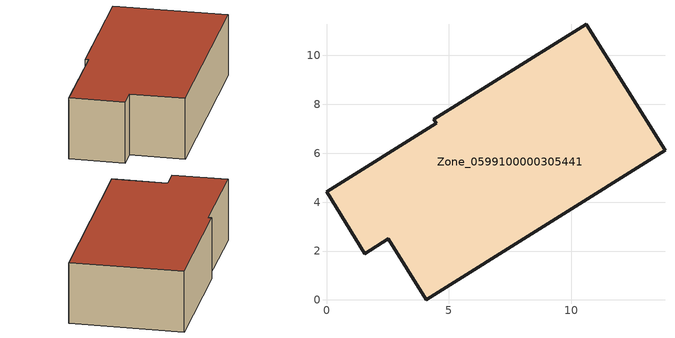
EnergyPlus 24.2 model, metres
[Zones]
Zone_0599100000305441
 floor ground (C_G): 2.52,2.5 1.57,1.89 0,4.42 4.49,7.22 4.39,7.38 10.62,11.28 13.84,6.13 4.07,0 z0
 wall outside (C_F): 4.49,7.22 0,4.42 1.57,1.89 2.52,2.5 4.07,0 13.84,6.13 10.62,11.28 4.39,7.38 4.49,7.22 z0:3.38
 roof outside (C_R): 4.07,0 13.84,6.13 10.62,11.28 4.39,7.38 4.49,7.22 0,4.42 1.57,1.89 2.52,2.5 z3.38
[BUILDING]
Pand.0599100000305441: North Axis=0; Terrain=City; Loads Convergence Tolerance Value=0.04; Temperature Convergence Tolerance Value=0.4; Solar Distribution=FullExterior; Maximum Number of Warmup Days=25; Minimum Number of Warmup Days=1
[Site:Location]
Rotterdam.The.Hague.AP_ZH_NLD Design_Conditions: Latitude=51.96; Longitude=4.45; Time Zone=1; Elevation=-4.5
[SITE:GROUNDTEMPERATURE:BUILDINGSURFACE]
18, 18, 18, 18, 18, 18, 18, 18, 18, 18, 18, 18
[MATERIAL] Thermal Absorptance=0.9; Solar Absorptance=0.7; Visible Absorptance=0.7
Name | Roughness | Thickness | Conductivity | Density | Specific Heat
G.TI.1946 | MediumSmooth | 0.15 | 1 | 540 | 1210
F.TI.1946 | Rough | 0.3 | 0.857143 | 1920 | 840
R.TI.1946 | MediumRough | 0.2 | 0.1 | 1500 | 1000
[CONSTRUCTION]
C_G: G.TI.1946
C_F: F.TI.1946
C_R: R.TI.1946
[ZONE]
Zone_0599100000305441: Type=1; Multiplier=1; Ceiling Height=Autocalculate; Volume=Autocalculate; Floor Area=autocalculate; Part of Total Floor Area=Yes
[ZONEINFILTRATION:DESIGNFLOWRATE]
Infil_Zone_0599100000305441: Zone or ZoneList or Space or SpaceList=Zone_0599100000305441; Schedule=AlwaysOn; Design Flow Rate Calculation Method=Flow/Area; Flow Rate per Floor Area=0.003; Constant Term Coefficient=1; Temperature Term Coefficient=0; Velocity Term Coefficient=0; Velocity Squared Term Coefficient=0
[HVACTEMPLATE:ZONE:IDEALLOADSAIRSYSTEM]
Zone_0599100000305441: Maximum Heating Supply Air Temperature=50; Minimum Cooling Supply Air Temperature=13; Maximum Heating Supply Air Humidity Ratio=0.0156; Minimum Cooling Supply Air Humidity Ratio=0.0077; Heating Limit=NoLimit; Cooling Limit=NoLimit; Dehumidification Control Type=ConstantSensibleHeatRatio; Cooling Sensible Heat Ratio=0.7; Dehumidification Setpoint=60; Humidification Control Type=None; Humidification Setpoint=30; Outdoor Air Method=None; Outdoor Air Flow Rate per Person=0.00944; Outdoor Air Flow Rate per Zone Floor Area=0; Outdoor Air Flow Rate per Zone=0; Demand Controlled Ventilation Type=None; Outdoor Air Economizer Type=NoEconomizer; Heat Recovery Type=None; Sensible Heat Recovery Effectiveness=0.7; Latent Heat Recovery Effectiveness=0.65
[ZONECONTROL:THERMOSTAT]
ThermostatControl_Zone_0599100000305441: Zone or ZoneList=Zone_0599100000305441; Control Type Schedule=DualSetpointControlType; Control 1=Thermostat_Zone_0599100000305441; Temperature Difference Between Cutout And Setpoint=0
[THERMOSTATSETPOINT:DUALSETPOINT]
Thermostat_Zone_0599100000305441: Heating Setpoint Temperature Schedule=HeatingSetpoint_Zone_0599100000305441; Cooling Setpoint Temperature Schedule=CoolingSetpoint_Zone_0599100000305441
[SCHEDULE:COMPACT]
HeatingSetpoint_Zone_0599100000305441: Through: 12/31, For: AllDays, Until: 24:00, 21
CoolingSetpoint_Zone_0599100000305441: Through: 12/31, For: AllDays, Until: 24:00, 24
DualSetpointControlType: Through: 12/31, For: AllDays, Until: 24:00, 4
AlwaysOn: Through: 12/31, For: AllDays, Until: 24:00, 1
